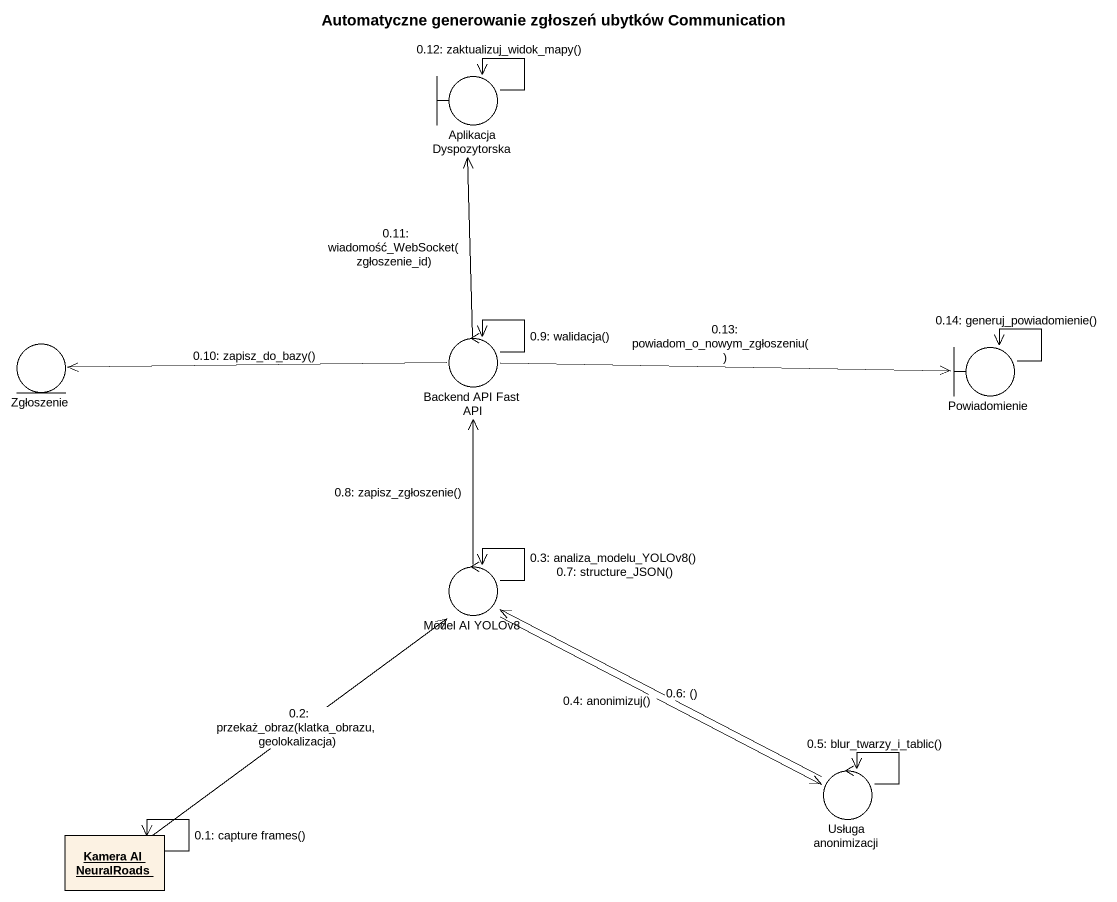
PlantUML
@startuml
title Automatyczne generowanie zgłoszeń ubytków Communication
allowmixing
hide circle
hide empty members
boundary "Aplikacja Dyspozytorska" as Aplikacja_Dyspozytorska
entity Zgłoszenie
control "Backend API Fast API" as Backend_API_Fast_API
boundary Powiadomienie
control "Model AI YOLOv8" as Model_AI_YOLOv8
control "Usługa anonimizacji" as Usługa_anonimizacji
object "Kamera AI NeuralRoads" as Kamera_AI_NeuralRoads
Kamera_AI_NeuralRoads --> Kamera_AI_NeuralRoads : 0.1: capture frames()
Kamera_AI_NeuralRoads -up-> Model_AI_YOLOv8 : 0.2: przekaż_obraz(klatka_obrazu, geolokalizacja)
Model_AI_YOLOv8 --> Model_AI_YOLOv8 : 0.3: analiza_modelu_YOLOv8()\n0.7: structure_JSON()
Model_AI_YOLOv8 -right-> Usługa_anonimizacji : 0.4: anonimizuj()
Usługa_anonimizacji --> Usługa_anonimizacji : 0.5: blur_twarzy_i_tablic()
Usługa_anonimizacji -left-> Model_AI_YOLOv8 : 0.6: ()
Model_AI_YOLOv8 -up-> Backend_API_Fast_API : 0.8: zapisz_zgłoszenie()
Backend_API_Fast_API --> Backend_API_Fast_API : 0.9: walidacja()
Backend_API_Fast_API -left-> Zgłoszenie : 0.10: zapisz_do_bazy()
Backend_API_Fast_API -up-> Aplikacja_Dyspozytorska : 0.11: wiadomość_WebSocket(zgłoszenie_id)
Aplikacja_Dyspozytorska --> Aplikacja_Dyspozytorska : 0.12: zaktualizuj_widok_mapy()
Backend_API_Fast_API -right-> Powiadomienie : 0.13: powiadom_o_nowym_zgłoszeniu()
Powiadomienie --> Powiadomienie : 0.14: generuj_powiadomienie()
@enduml
